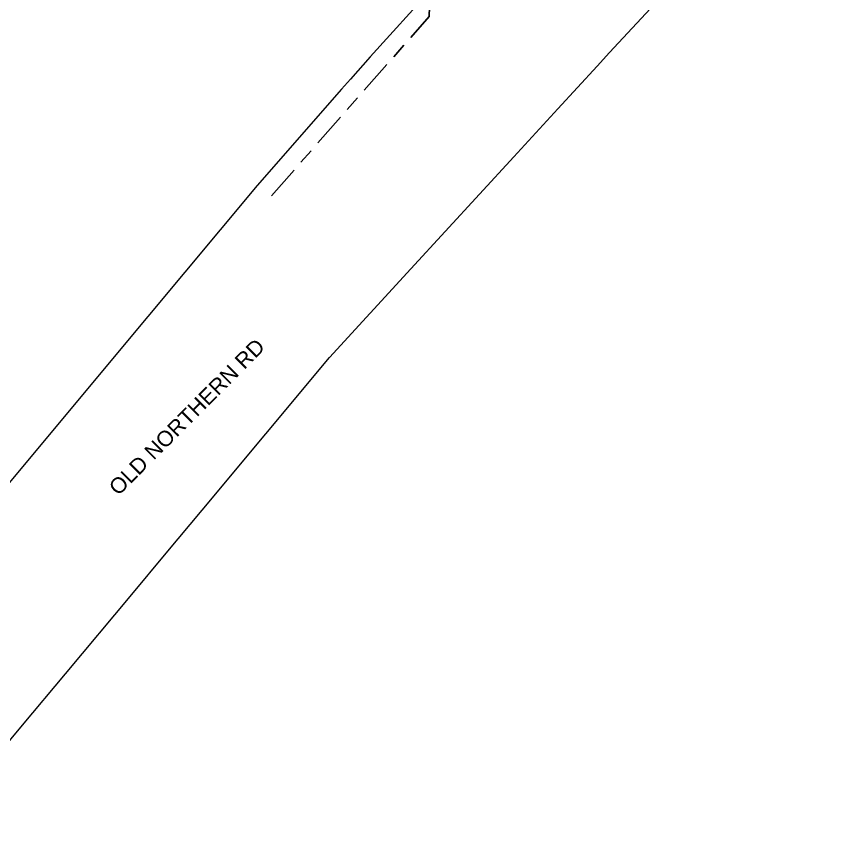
# Model space of a CAD drawing. Header units: metres. Extents: x 314728 to 315901, y 6265229 to 6266735.
# Drawn here: x 315121.7 to 315218, y 6265592.5 to 6265687.3 of the extents above; entities that cross this region are included whole.
import ezdxf

# ---------------------------------------------------------------- set-up
doc = ezdxf.new("R2010")
doc.units = ezdxf.units.M
doc.linetypes.add('Cable Exist UG', pattern=[8.2, 4, -1.2, 1.8, -1.2])
doc.layers.add('Cadastre Roads_SP_EXT', color=250, linetype='Continuous', lineweight=5)
doc.layers.add('Mains_LV_EXT', color=7, linetype='Continuous')
doc.styles.get("Standard").update_dxf_attribs({"font": 'arial.ttf'})

msp = doc.modelspace()

# ---------------------------------------------------------------- linework, layer by layer
at = {"layer": 'Cadastre Roads_SP_EXT', "linetype": 'Continuous'}
for points in [[(315170.204, 6265690.646), (315162.967, 6265682.568), (315160.655, 6265679.99), (315159.608, 6265678.828), (315149.762, 6265667.581), (315136.994, 6265652.281), (315098.419, 6265606.059)], [(315112.335, 6265592.55), (315122.38, 6265604.588), (315127.377, 6265610.58), (315135.132, 6265619.84), (315139.151, 6265624.671), (315143.329, 6265629.681), (315158.212, 6265647.504), (315167.677, 6265657.836), (315179.701, 6265670.906), (315184.851, 6265676.521), (315189.428, 6265681.502), (315190.895, 6265683.094), (315196.708, 6265689.398)]]:
    msp.add_lwpolyline(points, dxfattribs=at)
at = {"layer": 'Mains_LV_EXT', "linetype": 'Cable Exist UG'}
msp.add_lwpolyline([(315151.43, 6265666.376), (315169.829, 6265687.284), (315169.899, 6265689.547), (315171.336, 6265691.042), (315173.341, 6265691.091), (315195.263, 6265715.816), (315194.929, 6265717.431), (315196.674, 6265719.339), (315198.721, 6265719.123), (315210.444, 6265732.526), (315217.141, 6265738.116), (315217.959, 6265740.533)], dxfattribs=at)

# ---------------------------------------------------------------- texts
at = {"layer": 'Cadastre Roads_SP_EXT'}
msp.add_text('OLD NORTHERN RD', height=1.8, rotation=45.08445, dxfattribs=at).set_placement((315133.551, 6265631.29))

doc.saveas('drawing.dxf')
